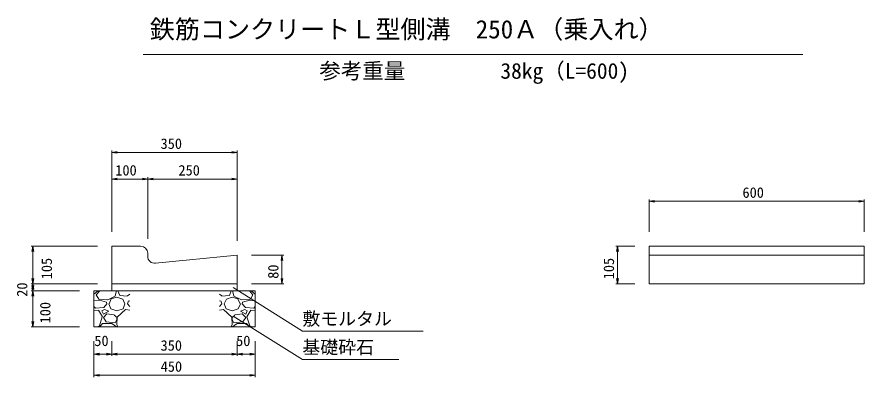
# Model space of a CAD drawing. Units: millimetres on the paper. Extents: x 0 to 841, y 0 to 594.
# Drawn here: x 519.4 to 637.6, y 377.9 to 428.1 of the extents above; entities that cross this region are included whole.
import ezdxf
from ezdxf.enums import TextEntityAlignment as Align

# ---------------------------------------------------------------- set-up
doc = ezdxf.new("R2010")
doc.units = ezdxf.units.MM
for name, color, linetype in [('D-MTR-TXT(文字列）', 7, 'Continuous'), ('D-STR-TXT（文字）', 7, 'Continuous'), ('D-TTL-TXT（文字）', 7, 'Continuous')]:
    doc.layers.add(name, color=color, linetype=linetype)
for name, color, linetype, lineweight in [('D-STR-DIM（寸法）', 7, 'Continuous', 18), ('D-STR-HTXT（旗揚げ）', 7, 'Continuous', 18), ('D-STR-STRn（構造物）', 7, 'Continuous', 18), ('D-STR（構造物外形線）', 1, 'Continuous', 18)]:
    doc.layers.add(name, color=color, linetype=linetype, lineweight=lineweight)
doc.styles.add('ＭＳ ゴシック', font='')
doc.styles.get('ＭＳ ゴシック').set_extended_font_data('MS Gothic')

msp = doc.modelspace()

# ---------------------------------------------------------------- linework, layer by layer
at = {"layer": 'D-STR-DIM（寸法）'}
for p, q in [((532.641, 398.128), (532.641, 409.454)), ((532.641, 409.204), (533.391, 409.329)), ((532.641, 409.204), (532.741, 409.204)), ((533.391, 409.079), (532.641, 409.204)), ((550.041, 409.204), (532.741, 409.204)), ((549.391, 409.329), (550.141, 409.204)), ((550.141, 409.204), (549.391, 409.079)), ((550.141, 409.204), (550.041, 409.204)), ((550.141, 396.878), (550.141, 409.454)), ((532.641, 398.128), (532.641, 405.742)), ((532.641, 405.492), (533.391, 405.617)), ((536.891, 405.617), (537.641, 405.492)), ((537.641, 397.128), (537.641, 405.742)), ((537.641, 397.128), (537.641, 405.742)), ((537.641, 405.492), (538.391, 405.617)), ((549.391, 405.617), (550.141, 405.492)), ((550.141, 396.878), (550.141, 405.742)), ((532.641, 405.492), (532.741, 405.492)), ((533.391, 405.367), (532.641, 405.492)), ((537.541, 405.492), (532.741, 405.492)), ((537.641, 405.492), (536.891, 405.367)), ((537.641, 405.492), (537.541, 405.492)), ((537.641, 405.492), (537.741, 405.492)), ((538.391, 405.367), (537.641, 405.492)), ((550.041, 405.492), (537.741, 405.492)), ((550.141, 405.492), (549.391, 405.367)), ((550.141, 405.492), (550.041, 405.492)), ((607.641, 398.128), (607.641, 402.635)), ((607.641, 402.385), (608.391, 402.51)), ((607.641, 402.385), (607.741, 402.385)), ((608.391, 402.26), (607.641, 402.385)), ((607.741, 402.385), (637.541, 402.385)), ((636.891, 402.51), (637.641, 402.385)), ((637.641, 402.385), (636.891, 402.26)), ((637.641, 402.385), (637.541, 402.385)), ((637.641, 398.128), (637.641, 402.635)), ((530.641, 396.128), (521.351, 396.128)), ((521.476, 395.378), (521.601, 396.128)), ((521.601, 396.128), (521.601, 396.028)), ((521.601, 396.128), (521.726, 395.378)), ((521.601, 396.028), (521.601, 390.978)), ((605.641, 396.128), (602.98, 396.128)), ((603.105, 395.378), (603.23, 396.128)), ((603.23, 396.128), (603.23, 396.028)), ((603.23, 396.128), (603.355, 395.378)), ((603.23, 396.028), (603.23, 390.978)), ((552.141, 394.878), (556.633, 394.878)), ((556.258, 394.128), (556.383, 394.878)), ((556.383, 394.878), (556.383, 394.778)), ((556.383, 394.878), (556.508, 394.128)), ((556.383, 394.778), (556.383, 390.978)), ((521.601, 390.878), (521.476, 391.628)), ((521.726, 391.628), (521.601, 390.878)), ((556.383, 390.878), (556.258, 391.628)), ((556.508, 391.628), (556.383, 390.878)), ((603.23, 390.878), (603.105, 391.628)), ((603.355, 391.628), (603.23, 390.878)), ((530.641, 390.878), (521.351, 390.878)), ((530.641, 390.878), (521.351, 390.878)), ((521.476, 390.128), (521.601, 390.878)), ((521.601, 389.878), (521.476, 390.628)), ((521.601, 390.878), (521.601, 390.978)), ((521.601, 390.878), (521.601, 390.778)), ((521.601, 390.878), (521.726, 390.128)), ((521.601, 390.778), (521.601, 389.978)), ((521.726, 390.628), (521.601, 389.878)), ((552.141, 390.878), (556.633, 390.878)), ((556.383, 390.878), (556.383, 390.978)), ((605.641, 390.878), (602.98, 390.878)), ((603.23, 390.878), (603.23, 390.978)), ((528.141, 389.878), (521.351, 389.878)), ((528.141, 389.878), (521.351, 389.878)), ((521.476, 389.128), (521.601, 389.878)), ((521.601, 389.878), (521.601, 389.978)), ((521.601, 389.878), (521.601, 389.778)), ((521.601, 389.878), (521.726, 389.128)), ((521.601, 389.778), (521.601, 384.978)), ((521.601, 384.878), (521.476, 385.628)), ((521.726, 385.628), (521.601, 384.878)), ((528.141, 384.878), (521.351, 384.878)), ((521.601, 384.878), (521.601, 384.978)), ((530.141, 382.878), (530.141, 380.806)), ((530.141, 382.878), (530.141, 377.868)), ((532.641, 382.878), (532.641, 380.806)), ((532.641, 382.878), (532.641, 380.806)), ((550.141, 382.878), (550.141, 380.806)), ((550.141, 382.878), (550.141, 380.806)), ((552.641, 382.878), (552.641, 380.806)), ((552.641, 382.878), (552.641, 377.868)), ((530.141, 381.056), (530.891, 381.181)), ((530.141, 381.056), (530.241, 381.056)), ((530.891, 380.931), (530.141, 381.056)), ((532.541, 381.056), (530.241, 381.056)), ((531.891, 381.181), (532.641, 381.056)), ((532.641, 381.056), (531.891, 380.931)), ((532.641, 381.056), (532.541, 381.056)), ((532.641, 381.056), (533.391, 381.181)), ((532.641, 381.056), (532.741, 381.056)), ((533.391, 380.931), (532.641, 381.056)), ((550.041, 381.056), (532.741, 381.056)), ((549.391, 381.181), (550.141, 381.056)), ((550.141, 381.056), (549.391, 380.931)), ((550.141, 381.056), (550.041, 381.056)), ((550.141, 381.056), (550.891, 381.181)), ((550.141, 381.056), (550.241, 381.056)), ((550.891, 380.931), (550.141, 381.056)), ((550.241, 381.056), (552.541, 381.056)), ((551.891, 381.181), (552.641, 381.056)), ((552.641, 381.056), (551.891, 380.931)), ((552.641, 381.056), (552.541, 381.056)), ((530.141, 378.118), (530.891, 378.243)), ((530.141, 378.118), (530.241, 378.118)), ((530.891, 377.993), (530.141, 378.118)), ((552.541, 378.118), (530.241, 378.118)), ((551.891, 378.243), (552.641, 378.118)), ((552.641, 378.118), (551.891, 377.993)), ((552.641, 378.118), (552.541, 378.118))]:
    msp.add_line(p, q, dxfattribs=at)
at = {"layer": 'D-STR-HTXT（旗揚げ）'}
for p, q in [((537.028, 422.887), (629.112, 422.887)), ((549.585, 390.342), (559.231, 384.282)), ((549.585, 386.379), (559.231, 380.319)), ((576.087, 384.282), (559.231, 384.282)), ((572.705, 380.305), (559.231, 380.305))]:
    msp.add_line(p, q, dxfattribs=at)
at = {"layer": 'D-STR-STRn（構造物）'}
for p, q in [((532.641, 390.878), (532.641, 389.878)), ((550.141, 390.878), (550.141, 389.878)), ((532.641, 389.878), (530.141, 389.878)), ((530.141, 389.878), (530.141, 384.878)), ((530.141, 389.443), (530.704, 389.878)), ((530.449, 389.326), (530.946, 389.878)), ((530.809, 388.723), (530.459, 389.323)), ((533.102, 389.172), (532.052, 388.622)), ((550.141, 389.878), (532.641, 389.878)), ((533.301, 389.875), (533.101, 389.175)), ((533.471, 389.878), (533.741, 389.237)), ((533.746, 389.223), (534.796, 389.173)), ((534.8, 389.179), (535.141, 389.443)), ((547.982, 389.179), (547.641, 389.443)), ((549.035, 389.223), (547.985, 389.173)), ((549.31, 389.878), (549.04, 389.237)), ((549.48, 389.875), (549.68, 389.175)), ((549.679, 389.172), (550.729, 388.622)), ((550.141, 389.878), (552.641, 389.878)), ((552.332, 389.326), (551.835, 389.878)), ((551.972, 388.723), (552.322, 389.323)), ((552.641, 389.443), (552.078, 389.878)), ((552.641, 389.878), (552.641, 384.878)), ((530.904, 388.57), (530.141, 388.489)), ((532.046, 388.636), (530.796, 388.736)), ((531.898, 388.328), (530.898, 388.578)), ((531.949, 388.076), (531.499, 387.576)), ((531.95, 388.072), (531.9, 388.322)), ((532.195, 388.077), (532.495, 387.377)), ((532.248, 388.075), (532.548, 388.775)), ((532.55, 388.775), (533.35, 389.025)), ((533.348, 389.025), (534.148, 388.725)), ((534.15, 388.724), (534.45, 388.074)), ((534.198, 387.378), (534.448, 388.078)), ((534.798, 388.077), (534.948, 388.477)), ((535.141, 387.718), (534.798, 388.092)), ((535.141, 388.489), (534.954, 388.47)), ((547.641, 388.489), (547.828, 388.47)), ((547.641, 387.718), (547.984, 388.092)), ((547.983, 388.077), (547.833, 388.477)), ((548.631, 388.724), (548.331, 388.074)), ((548.584, 387.378), (548.334, 388.078)), ((549.434, 389.025), (548.634, 388.725)), ((550.231, 388.775), (549.431, 389.025)), ((550.533, 388.075), (550.233, 388.775)), ((550.586, 388.077), (550.286, 387.377)), ((550.735, 388.636), (551.985, 388.736)), ((550.831, 388.072), (550.881, 388.322)), ((550.832, 388.076), (551.282, 387.576)), ((550.884, 388.328), (551.884, 388.578)), ((551.878, 388.57), (552.641, 388.489)), ((530.348, 387.492), (530.141, 387.718)), ((530.751, 387.17), (530.141, 387.221)), ((531.496, 387.578), (530.346, 387.478)), ((531.31, 386.278), (530.76, 387.178)), ((531.247, 387.125), (531.447, 386.625)), ((531.599, 387.274), (531.249, 387.124)), ((531.448, 386.627), (532.198, 387.077)), ((532.201, 387.076), (531.601, 387.276)), ((532.495, 387.372), (533.345, 387.122)), ((533.352, 387.122), (534.202, 387.372)), ((534.55, 387.275), (533.4, 386.225)), ((535.141, 387.221), (534.551, 387.27)), ((547.641, 387.221), (548.231, 387.27)), ((548.231, 387.275), (549.381, 386.225)), ((549.429, 387.122), (548.579, 387.372)), ((550.286, 387.372), (549.436, 387.122)), ((550.58, 387.076), (551.18, 387.276)), ((551.334, 386.627), (550.584, 387.077)), ((551.183, 387.274), (551.533, 387.124)), ((551.285, 387.578), (552.435, 387.478)), ((551.534, 387.125), (551.334, 386.625)), ((551.471, 386.278), (552.021, 387.178)), ((552.031, 387.17), (552.641, 387.221)), ((552.434, 387.492), (552.641, 387.718)), ((530.9, 385.024), (531.3, 386.274)), ((531.448, 386.177), (531.848, 385.577)), ((531.949, 386.675), (531.449, 386.175)), ((531.851, 385.573), (533.101, 385.423)), ((532.955, 386.528), (531.955, 386.678)), ((533.36, 386.165), (532.96, 386.515)), ((533.101, 385.426), (533.351, 385.876)), ((533.397, 386.228), (533.347, 385.178)), ((533.349, 385.876), (533.349, 386.176)), ((549.384, 386.228), (549.434, 385.178)), ((549.421, 386.165), (549.821, 386.515)), ((549.681, 385.426), (549.431, 385.876)), ((549.432, 385.876), (549.432, 386.176)), ((550.93, 385.573), (549.68, 385.423)), ((549.826, 386.528), (550.826, 386.678)), ((550.832, 386.675), (551.332, 386.175)), ((551.334, 386.177), (550.934, 385.577)), ((551.881, 385.024), (551.481, 386.274)), ((530.141, 384.878), (552.641, 384.878)), ((530.704, 384.878), (530.9, 385.029)), ((530.946, 384.878), (531.349, 385.326)), ((531.349, 385.326), (532.649, 385.326)), ((532.648, 385.337), (533.298, 384.887)), ((533.341, 385.187), (533.471, 384.878)), ((549.44, 385.187), (549.31, 384.878)), ((550.134, 385.337), (549.484, 384.887)), ((551.432, 385.326), (550.132, 385.326)), ((551.835, 384.878), (551.432, 385.326)), ((552.078, 384.878), (551.882, 385.029))]:
    msp.add_line(p, q, dxfattribs=at)
at = {"layer": 'D-STR（構造物外形線）'}
for p, q in [((532.641, 396.128), (532.641, 390.878)), ((532.641, 396.128), (536.641, 396.128)), ((537.641, 395.13), (537.641, 394.878)), ((607.641, 396.128), (607.641, 390.878)), ((607.641, 396.128), (637.641, 396.128)), ((637.641, 396.128), (637.641, 390.878)), ((537.641, 394.733), (537.641, 394.878)), ((538.74, 393.738), (550.141, 394.878)), ((550.141, 394.878), (550.141, 390.878)), ((607.641, 394.878), (637.641, 394.878)), ((550.141, 390.878), (532.641, 390.878)), ((607.641, 390.878), (637.641, 390.878))]:
    msp.add_line(p, q, dxfattribs=at)
for centre, start, end in [((536.641, 395.128), 0, 90), ((538.641, 394.733), 180, 275.88296)]:
    msp.add_arc(centre, 1, start, end, dxfattribs=at)

# ---------------------------------------------------------------- texts
at = {"layer": 'D-MTR-TXT(文字列）', "style": 'ＭＳ ゴシック'}
for s, p in [('参考重量', (561.602, 418.821)), ('38kg（L=600)', (586.874, 418.821))]:
    msp.add_text(s, height=2.199, dxfattribs=at).set_placement(p, align=Align.BOTTOM_LEFT)
at = {"layer": 'D-STR-DIM（寸法）', "style": 'ＭＳ ゴシック'}
for s, p in [('350', (539.436, 409.254)), ('100', (533.115, 405.542)), ('250', (541.931, 405.542)), ('600', (620.671, 402.435)), ('50', (530.188, 381.752)), ('50', (549.984, 381.752)), ('350', (539.436, 381.106)), ('450', (539.452, 378.168))]:
    msp.add_text(s, height=1.466, dxfattribs=at).set_placement(p, align=Align.BOTTOM_LEFT)
for s, p in [('105', (524.711, 391.503)), ('105', (603.18, 391.503)), ('80', (556.333, 391.573)), ('20', (521.276, 389.068)), ('100', (524.504, 385.352))]:
    msp.add_text(s, height=1.466, rotation=90, dxfattribs=at).set_placement(p, align=Align.BOTTOM_LEFT)
at = {"layer": 'D-STR-TXT（文字）', "style": 'ＭＳ ゴシック'}
for s, p in [('敷モルタル', (559.231, 384.535)), ('基礎砕石', (559.231, 380.558))]:
    msp.add_text(s, height=1.833, dxfattribs=at).set_placement(p, align=Align.BOTTOM_LEFT)
at = {"layer": 'D-TTL-TXT（文字）', "style": 'ＭＳ ゴシック'}
msp.add_text('鉄筋コンクリートＬ型側溝\u3000250Ａ（乗入れ）', height=2.566, dxfattribs=at).set_placement((537.925, 424.336), align=Align.BOTTOM_LEFT)

doc.saveas('drawing.dxf')
